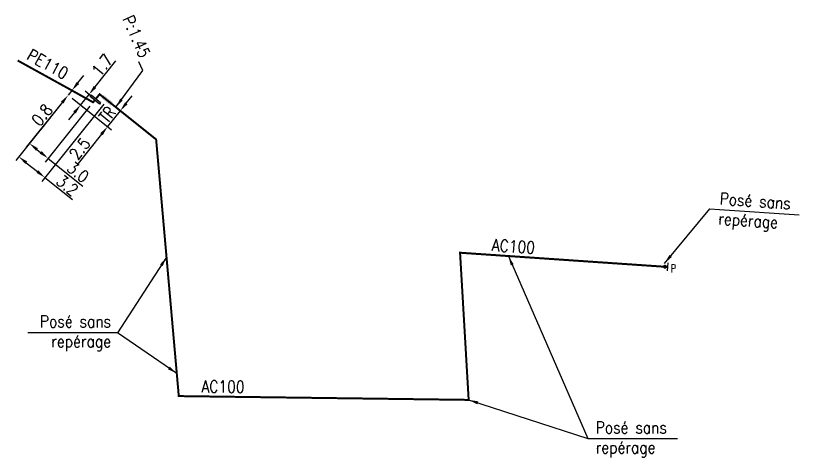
# Model space of a CAD drawing. Header units: millimetres. Extents: x 155997 to 157006, y 121209 to 122008.
# Drawn here: x 155999.8 to 156097.9, y 121585.2 to 121640.5 of the extents above; entities that cross this region are included whole.
import ezdxf
from ezdxf.enums import TextEntityAlignment as Align

# ---------------------------------------------------------------- set-up
doc = ezdxf.new("R2010")
doc.units = ezdxf.units.MM
doc.linetypes.add('L_25_AP', pattern=[2000, 1000, 1000])
doc.linetypes.add('L_25_PE', pattern=[2000, 1000, 1000])
doc.layers.get('0').update_dxf_attribs({"linetype": 'CONTINUOUS'})
for name, color, linetype in [('L_150', 1, 'CONTINUOUS'), ('L_300', 7, 'CONTINUOUS'), ('L_340', 7, 'CONTINUOUS')]:
    doc.layers.add(name, color=color, linetype=linetype)
doc.styles.add('G_ROMANS', font='ROMANS.SHX', dxfattribs={"width": 0.75})
doc.styles.get("Standard").update_dxf_attribs({"font": 'romans.shx', "width": 0.85})
doc.dimstyles.get("Standard").update_dxf_attribs({"dimtxt": 1.5, "dimasz": 1.2, "dimexe": 0.625, "dimexo": 0.625, "dimgap": 0.25, "dimtad": 1, "dimdec": 1, "dimzin": 0, "dimdsep": 46, "dimtxsty": 'Standard', "dimcen": -0.5, "dimadec": 0, "dimazin": 0, "dimtfac": 1, "dimtdec": 1, "dimtmove": 0, "dimatfit": 3, "dimfxl": 0, "dimtolj": 1, "dimtzin": 0, "dimarcsym": 0})

# ---------------------------------------------------------------- blocks, each defined once
blk = doc.blocks.new('L_340_19')
at = {"linetype": 'Continuous'}
blk.add_hatch(color=0, dxfattribs=at).paths.add_polyline_path([(0.125, 0.75), (-0.125, 0.75), (-0.125, -0.75), (0.125, -0.75)])
at = {"color": 0, "linetype": 'Continuous'}
blk.add_lwpolyline([(-0.125, 0.75), (0.125, 0.75), (0.125, -0.75), (-0.125, -0.75)], close=True, dxfattribs=at)
at = {"color": 0, "linetype": 'Continuous', "width": 0.75}
for tag, height, flags, p in [('TR', 1, 8, (0, 1.981)), ('DEF_LEG', 1.2, 3, (0, -5)), ('DEF_COUP', 1.2, 3, (0, -7.5)), ('DEF_TYPE', 1.2, 3, (0, -10))]:
    blk.add_attdef(tag, text='', height=height, dxfattribs=dict(at, flags=flags)).set_placement(p, align=Align.MIDDLE)
blk = doc.blocks.new('L_340_02')
at = {"color": 0, "linetype": 'Continuous'}
blk.add_solid([(-0.75, 0.25), (0.75, 0.25), (-0.75, -0.25), (0.75, -0.25)], dxfattribs=at)
at = {"color": 0, "linetype": 'Continuous', "width": 0.75, "flags": 3}
for tag, p in [('DEF_LEG', (0, -4.75)), ('DEF_TYPE', (0, -6.75))]:
    blk.add_attdef(tag, text='', height=1.2, dxfattribs=at).set_placement(p, align=Align.MIDDLE)
blk = doc.blocks.new('L_340_07')
at = {"color": 0, "linetype": 'Continuous', "const_width": 0.25, "flags": 128}
blk.add_lwpolyline([(0, 0), (0.35, 0)], dxfattribs=at)
at = {"color": 0, "linetype": 'Continuous', "flags": 128}
blk.add_lwpolyline([(0.35, -0.5), (0.35, 0.5)], dxfattribs=at)
at = {"color": 0, "linetype": 'Continuous', "width": 0.75, "flags": 3}
for tag, p in [('DEF_LEG', (0.723, -3.465)), ('DEF_COUP', (0.723, -5.965)), ('DEF_TYPE', (0.723, -8.465))]:
    blk.add_attdef(tag, text='', height=1.2, dxfattribs=at).set_placement(p, align=Align.MIDDLE)
blk = doc.blocks.new('*D1262')
at = {"layer": 'L_150', "color": 0, "linetype": 'Continuous', "lineweight": -2, "transparency": 16777216}
for p, q in [((156005.768, 121629.884), (156001.084, 121624.036)), ((156009.056, 121629.189), (156003.425, 121622.16)), ((156002.411, 121623.773), (156002.88, 121623.398)), ((156003.816, 121622.648), (156008.179, 121619.153))]:
    blk.add_line(p, q, dxfattribs=at)
at = {"layer": 'L_150', "color": 0, "linetype": 'Continuous', "transparency": 16777216}
for points in [[(156002.536, 121623.929), (156002.286, 121623.617), (156001.475, 121624.523)], [(156003.005, 121623.554), (156002.755, 121623.242), (156003.816, 121622.648)]]:
    blk.add_solid(points, dxfattribs=at)
at = {"layer": 'L_150', "color": 0, "linetype": 'Continuous', "transparency": 16777216, "insert": (156007.566, 121620.925), "char_height": 1.5, "attachment_point": 5, "rotation": 321.30538}
blk.add_mtext('\\A1;3.0', dxfattribs=at)
blk = doc.blocks.new('*D1263')
at = {"layer": 'L_340', "color": 0, "linetype": 'Continuous', "lineweight": -2, "transparency": 16777216}
for p, q in [((156005.768, 121629.884), (155999.751, 121622.371)), ((156010.804, 121629.455), (156003.028, 121619.747)), ((156001.078, 121622.109), (156002.482, 121620.985)), ((156003.418, 121620.235), (156006.846, 121617.489))]:
    blk.add_line(p, q, dxfattribs=at)
at = {"layer": 'L_340', "color": 0, "linetype": 'Continuous', "transparency": 16777216}
for points in [[(156001.203, 121622.265), (156000.953, 121621.953), (156000.142, 121622.859)], [(156002.607, 121621.141), (156002.357, 121620.829), (156003.418, 121620.235)]]:
    blk.add_solid(points, dxfattribs=at)
at = {"layer": 'L_340', "color": 0, "linetype": 'Continuous', "transparency": 16777216, "insert": (156006.233, 121619.261), "char_height": 1.5, "attachment_point": 5, "rotation": 321.30538}
blk.add_mtext('\\A1;3.2', dxfattribs=at)
blk = doc.blocks.new('*D1264')
at = {"layer": 'L_150', "color": 0, "linetype": 'Continuous', "lineweight": -2, "transparency": 16777216}
for p, q in [((156007.543, 121632.099), (156008.293, 121633.036)), ((156006.793, 121631.163), (156006.324, 121630.577)), ((156005.574, 121629.641), (156002.841, 121626.229))]:
    blk.add_line(p, q, dxfattribs=at)
at = {"layer": 'L_150', "color": 0, "linetype": 'Continuous', "transparency": 16777216}
for points in [[(156007.387, 121632.224), (156007.699, 121631.974), (156006.793, 121631.163)], [(156005.418, 121629.766), (156005.73, 121629.516), (156006.324, 121630.577)]]:
    blk.add_solid(points, dxfattribs=at)
at = {"layer": 'L_150', "color": 0, "linetype": 'Continuous', "transparency": 16777216, "insert": (156003.052, 121628.092), "char_height": 1.5, "attachment_point": 5, "rotation": 51.30538}
blk.add_mtext('\\A1;0.8', dxfattribs=at)
blk = doc.blocks.new('*D1265')
at = {"layer": 'L_150', "color": 0, "linetype": 'Continuous', "lineweight": -2, "transparency": 16777216}
for p, q in [((156006.812, 121630.187), (156011.747, 121626.234)), ((156010.747, 121630.302), (156013.341, 121628.224)), ((156013.603, 121629.551), (156014.353, 121630.488)), ((156012.853, 121628.615), (156011.259, 121626.625)), ((156010.509, 121625.688), (156007.556, 121622.002))]:
    blk.add_line(p, q, dxfattribs=at)
at = {"layer": 'L_150', "color": 0, "linetype": 'Continuous', "transparency": 16777216}
for points in [[(156013.447, 121629.677), (156013.759, 121629.426), (156012.853, 121628.615)], [(156010.353, 121625.813), (156010.665, 121625.563), (156011.259, 121626.625)]]:
    blk.add_solid(points, dxfattribs=at)
at = {"layer": 'L_150', "color": 0, "linetype": 'Continuous', "transparency": 16777216, "insert": (156007.767, 121623.865), "char_height": 1.5, "attachment_point": 5, "rotation": 51.30538}
blk.add_mtext('\\A1;2.5', dxfattribs=at)
blk = doc.blocks.new('*D1266')
at = {"layer": 'L_340', "color": 0, "linetype": 'Continuous', "lineweight": -2, "transparency": 16777216}
for p, q in [((156009.686, 121631.601), (156012.305, 121634.87)), ((156006.812, 121630.187), (156008.36, 121628.946)), ((156007.873, 121629.337), (156008.935, 121630.664)), ((156009.24, 121630.42), (156008.448, 121631.055)), ((156007.122, 121628.401), (156006.372, 121627.464))]:
    blk.add_line(p, q, dxfattribs=at)
at = {"layer": 'L_340', "color": 0, "linetype": 'Continuous', "transparency": 16777216}
for points in [[(156009.529, 121631.726), (156009.842, 121631.475), (156008.935, 121630.664)], [(156006.966, 121628.526), (156007.278, 121628.275), (156007.873, 121629.337)]]:
    blk.add_solid(points, dxfattribs=at)
at = {"layer": 'L_340', "color": 0, "linetype": 'Continuous', "transparency": 16777216, "insert": (156010.59, 121634.329), "char_height": 1.5, "attachment_point": 5, "rotation": 51.30538}
blk.add_mtext('\\A1;1.7', dxfattribs=at)
blk = doc.blocks.new('L_300_12')
at = {"color": 0, "linetype": 'Continuous', "const_width": 0.248, "flags": 128}
blk.add_lwpolyline([(-0.126, 0, 1), (0.126, 0, 1)], format="xyb", close=True, dxfattribs=at)
at = {"linetype": 'Continuous', "style": 'G_ROMANS', "width": 0.75}
blk.add_attdef('P', text='', height=1, dxfattribs=at).set_placement((0, 1.331), align=Align.MIDDLE_CENTER)
at = {"color": 0, "linetype": 'Continuous', "width": 0.75, "flags": 3}
for tag, p in [('DEF_LEG', (0, -5)), ('DEF_COUP', (0, -7.5)), ('DEF_TYPE', (0, -10))]:
    blk.add_attdef(tag, text='', height=1.2, dxfattribs=at).set_placement(p, align=Align.MIDDLE)

msp = doc.modelspace()

# ---------------------------------------------------------------- linework, layer by layer
at = {"layer": 'L_150', "linetype": 'L_25_PE', "ltscale": 0.5, "const_width": 0.25, "flags": 128}
msp.add_lwpolyline([(156009.65, 121629.931), (156009.446, 121629.677), (156006.793, 121631.163), (156000, 121634.917)], dxfattribs=at)
at = {"layer": 'L_150', "linetype": 'L_25_AP', "ltscale": 0.5, "const_width": 0.25, "flags": 128}
msp.add_lwpolyline([(156081.052, 121609.06), (156055.395, 121610.819), (156056.472, 121592.372), (156020.175, 121592.847), (156017.338, 121625.023), (156010.26, 121630.692), (156009.806, 121630.126)], dxfattribs=at)

# ---------------------------------------------------------------- block references
at = {"layer": 'L_300', "ltscale": 0.5}
ref = msp.add_blockref('L_300_12', (156081.052, 121609.06), dxfattribs=dict(at, rotation=5.042731494818575))
ref.add_attrib('P', 'P', dxfattribs={"layer": '0', "linetype": 'Continuous', "height": 1, "style": 'G_ROMANS', "width": 0.75}).set_placement((156082.102, 121608.859), align=Align.MIDDLE_CENTER)
at = {"layer": 'L_340'}
ref = msp.add_blockref('L_340_19', (156009.728, 121630.029), dxfattribs=dict(at, rotation=51.30537625323034))
ref.add_attrib('TR', 'TR', dxfattribs={"layer": '0', "color": 0, "linetype": 'Continuous', "height": 1.5, "rotation": 51.30538, "width": 0.75, "flags": 8}).set_placement((156011.239, 121628.144), align=Align.MIDDLE)
for name, p, rotation in [('L_340_02', (156011.195, 121629.943), 321.305376263257), ('L_340_07', (156081.052, 121609.06), 356.0792982888732)]:
    msp.add_blockref(name, p, dxfattribs=dict(at, rotation=rotation))

# ---------------------------------------------------------------- texts
at = {"layer": 'L_150', "linetype": 'Continuous', "width": 0.85}
msp.add_text('PE110', height=1.5, rotation=331.07233, dxfattribs=at).set_placement((156003.763, 121634.463), align=Align.MIDDLE)
for rotation, p in [(356.0793, (156059.328, 121611.05)), (359.24912, (156022.998, 121593.318))]:
    msp.add_text('AC100', height=1.5, rotation=rotation, dxfattribs=at).set_placement(p)
at = {"layer": 'L_150', "linetype": 'Continuous', "insert": (156015.308, 121635.085), "char_height": 1.5, "attachment_point": 9, "rotation": 293.89727}
msp.add_mtext('\\A1;P:1.45', dxfattribs=at)
at = {"layer": 'L_150', "linetype": 'Continuous', "char_height": 1.5}
for insert, attachment_point in [((156011.687, 121602.964), 3), ((156072.371, 121589.67), 1)]:
    msp.add_mtext('\\A1;Posé sans\\Prepérage', dxfattribs=dict(at, insert=insert, attachment_point=attachment_point))
at = {"layer": 'L_300', "linetype": 'Continuous', "insert": (156087.954, 121618.359), "char_height": 1.5, "attachment_point": 1, "rotation": 356.14726}
msp.add_mtext('\\A1;Posé sans\\Prepérage', dxfattribs=at)

# ---------------------------------------------------------------- dimensions: what is measured, and where the dimension line sits
at = {"layer": 'L_150', "linetype": 'Continuous'}
for base, p1, p2, angle, picture, middle in [((156006.324, 121630.577), (156006.793, 121631.163), (156006.324, 121630.577), 51.30538, '*D1264', (156003.832, 121627.467)), ((156001.475, 121624.523), (156009.446, 121629.677), (156006.159, 121630.372), 321.30538, '*D1262', (156006.941, 121620.145)), ((156011.258838, 121626.624665), (156010.259596, 121630.692237), (156006.323947, 121630.577498), 51.305376, '*D1265', (156008.547346, 121623.239519))]:
    dim = msp.add_linear_dim(base=base, p1=p1, p2=p2, angle=angle, dimstyle='Standard', dxfattribs=at)
    dim.commit()
    dim.dimension.update_dxf_attribs({"geometry": picture, "text_midpoint": middle, "dimtype": 160})
at = {"layer": 'L_340', "linetype": 'Continuous'}
dim = msp.add_linear_dim(base=(156007.873, 121629.337), p1=(156009.728, 121630.029), p2=(156006.324, 121630.577), angle=51.30538, dimstyle='Standard', dxfattribs=at)
dim.commit()
dim.dimension.update_dxf_attribs({"geometry": '*D1266', "text_midpoint": (156011.37, 121633.704), "dimtype": 160})
dim = msp.add_linear_dim(base=(156000.142, 121622.859), p1=(156011.195, 121629.943), p2=(156006.159, 121630.372), angle=321.30538, text='3.2', dimstyle='Standard', dxfattribs=at)
dim.commit()
dim.dimension.update_dxf_attribs({"geometry": '*D1263', "text_midpoint": (156005.608, 121618.481), "dimtype": 160})

# ---------------------------------------------------------------- leaders
at = {"layer": 'L_150', "linetype": 'Continuous'}
for points in [[(156012.297, 121629.06), (156015.667, 121633.658), (156015.18, 121634.755)], [(156018.641, 121610.249), (156012.513, 121600.772)], [(156056.472, 121592.372), (156071.409, 121587.539)]]:
    msp.add_leader(points, dimstyle='Standard', dxfattribs=at)
at = {"layer": 'L_150', "linetype": 'Continuous', "annotation_type": 0, "has_hookline": 1, "text_width": 9.775}
for points, hookline_direction in [([(156061.447, 121610.404), (156071.409, 121587.539), (156072.609, 121587.539)], 0), ([(156019.924, 121595.693), (156012.513, 121600.772), (156011.313, 121600.772)], 1)]:
    msp.add_leader(points, dimstyle='Standard', dxfattribs=dict(at, hookline_direction=hookline_direction))
at = {"layer": 'L_300', "linetype": 'Continuous', "annotation_type": 0, "has_hookline": 1, "hookline_direction": 0, "text_width": 9.775, "horizontal_direction": (0.99774, -0.067192, 0)}
msp.add_leader([(156080.99, 121609.485), (156086.677, 121616.336), (156087.874, 121616.255)], dimstyle='Standard', dxfattribs=at)

doc.saveas('drawing.dxf')
